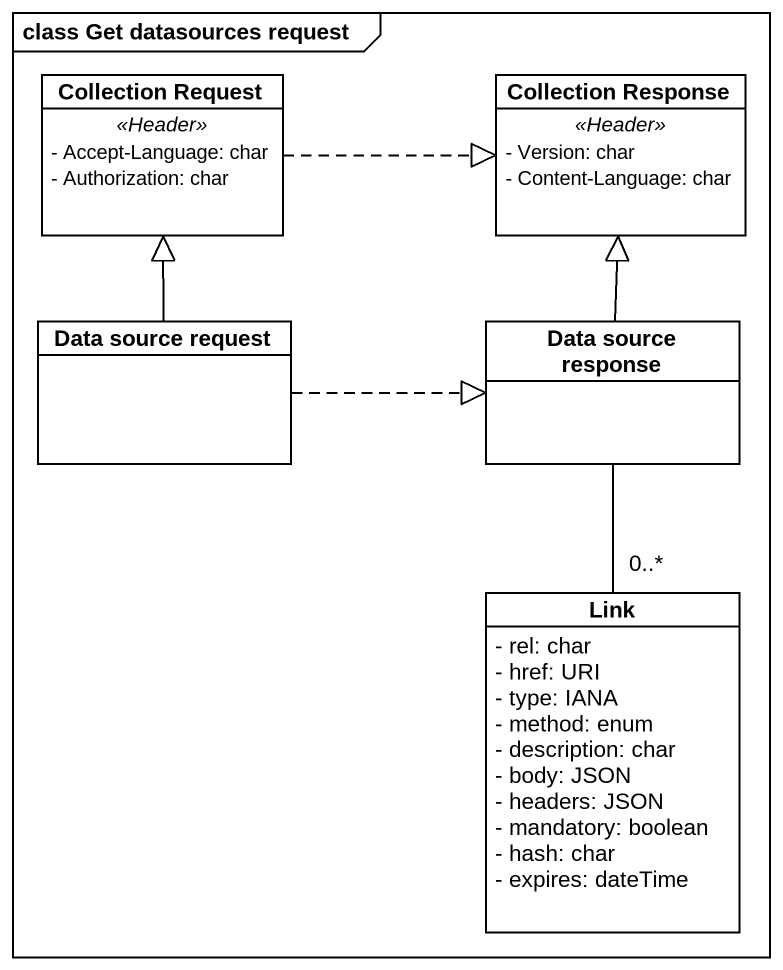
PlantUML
@startuml
mainframe class Get datasources request
hide circle
hide empty members
skinparam classAttributeIconSize 0
class "Collection Request" as Collection_Request {
  .. <<Header>> ..
  - Accept-Language: char
  - Authorization: char
}
class "Collection Response" as Collection_Response {
  .. <<Header>> ..
  - Version: char
  - Content-Language: char
}
class "Data source request" as Data_source_request
class "Data source response" as Data_source_response
class Link {
  - rel: char
  - href: URI
  - type: IANA
  - method: enum
  - description: char
  - body: JSON
  - headers: JSON
  - mandatory: boolean
  - hash: char
  - expires: dateTime
}
Collection_Request .right.|> Collection_Response
Data_source_request -up-|> Collection_Request
Data_source_request .right.|> Data_source_response
Data_source_response -up-|> Collection_Response
Data_source_response -- "0..*" Link
@enduml
